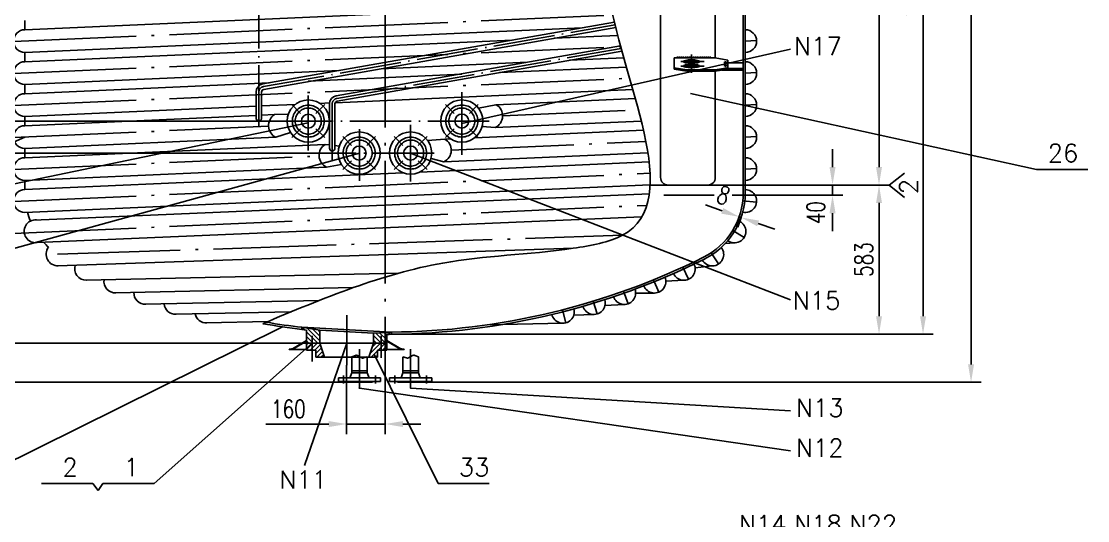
# Model space of a CAD drawing. Extents: x 1512 to 4800, y -77 to 764.
# Drawn here: x 1618.7 to 1827.2, y 473.3 to 570.9 of the extents above; entities that cross this region are included whole.
import ezdxf

# ---------------------------------------------------------------- set-up
doc = ezdxf.new("R2010")
doc.units = 0
doc.header["$MEASUREMENT"] = 0
doc.linetypes.add('ACAD_ISO04W100', pattern=[30.5, 24, -3, 0.5, -3])
doc.layers.get('0').update_dxf_attribs({"linetype": 'CONTINUOUS'})
doc.layers.get('DEFPOINTS').update_dxf_attribs({"linetype": 'CONTINUOUS'})
doc.layers.add('1', color=1, linetype='CONTINUOUS')
doc.layers.add('2', color=2, linetype='ACAD_ISO04W100')
doc.styles.add('ACANSTS', font='romans.shx', dxfattribs={"height": 1, "bigfont": 'gbcbig.shx'})
doc.styles.add('HZ5', font='romans.shx', dxfattribs={"width": 0.75, "bigfont": 'hz5.shx'})
doc.dimstyles.new('STANDARD$0', dxfattribs={"dimtxt": 3.5, "dimasz": 3.5, "dimexe": 2, "dimexo": 0, "dimgap": 1.2, "dimtad": 1, "dimdec": 4, "dimzin": 0, "dimdsep": 46, "dimtxsty": 'HZ5', "dimcen": 0.09, "dimadec": 0, "dimazin": 0, "dimtfac": 0.857143, "dimtdec": 4, "dimtofl": 0, "dimtmove": 2, "dimatfit": 3, "dimfxl": 0, "dimtolj": 1, "dimtzin": 0, "dimarcsym": 0})

# ---------------------------------------------------------------- blocks, each defined once
blk = doc.blocks.new('*D303')
at = {"color": 0, "linetype": 'ByBlock', "ltscale": 5}
for p, q in [((1762.82, 669.71), (1788.37, 669.71)), ((1786.37, 666.21), (1786.37, 542.36)), ((1760.22, 538.86), (1788.37, 538.86))]:
    blk.add_line(p, q, dxfattribs=at)
for points in [[(1785.79, 666.21), (1786.95, 666.21), (1786.37, 669.71)], [(1785.79, 542.36), (1786.95, 542.36), (1786.37, 538.86)]]:
    blk.add_solid(points, dxfattribs=at)
at = {"layer": 'DEFPOINTS', "color": 0, "linetype": 'ByBlock', "ltscale": 5}
for p in [(1762.82, 669.71), (1760.22, 538.86), (1786.37, 538.86)]:
    blk.add_point(p, dxfattribs=at)
at = {"color": 0, "linetype": 'ByBlock', "ltscale": 5, "insert": (1783.42, 604.29), "char_height": 3.5, "attachment_point": 5, "rotation": 90, "style": 'HZ5'}
blk.add_mtext('\\A1;2615', dxfattribs=at)
blk = doc.blocks.new('*D302')
at = {"color": 0, "linetype": 'ByBlock', "ltscale": 5}
for p, q in [((1508.82, 659.71), (1475.44, 659.71)), ((1477.44, 656.21), (1477.44, 548.61)), ((1580.23, 545.11), (1475.44, 545.11))]:
    blk.add_line(p, q, dxfattribs=at)
for points in [[(1476.85, 656.21), (1478.02, 656.21), (1477.44, 659.71)], [(1476.85, 548.61), (1478.02, 548.61), (1477.44, 545.11)]]:
    blk.add_solid(points, dxfattribs=at)
at = {"layer": 'DEFPOINTS', "color": 0, "linetype": 'ByBlock', "ltscale": 5}
for p in [(1508.82, 659.71), (1477.44, 545.11), (1580.23, 545.11)]:
    blk.add_point(p, dxfattribs=at)
at = {"color": 0, "linetype": 'ByBlock', "ltscale": 5, "insert": (1474.49, 602.41), "char_height": 3.5, "attachment_point": 5, "rotation": 90, "style": 'HZ5'}
blk.add_mtext('\\A1;2349', dxfattribs=at)
blk = doc.blocks.new('*D301')
at = {"color": 0, "linetype": 'ByBlock', "ltscale": 5}
for p, q in [((1508.82, 659.71), (1482.12, 659.71)), ((1484.12, 656.21), (1484.12, 554.86)), ((1569.41, 551.36), (1482.12, 551.36))]:
    blk.add_line(p, q, dxfattribs=at)
for points in [[(1483.53, 656.21), (1484.7, 656.21), (1484.12, 659.71)], [(1483.53, 554.86), (1484.7, 554.86), (1484.12, 551.36)]]:
    blk.add_solid(points, dxfattribs=at)
at = {"layer": 'DEFPOINTS', "color": 0, "linetype": 'ByBlock', "ltscale": 5}
for p in [(1508.82, 659.71), (1484.12, 551.36), (1569.41, 551.36)]:
    blk.add_point(p, dxfattribs=at)
at = {"color": 0, "linetype": 'ByBlock', "ltscale": 5, "insert": (1481.17, 605.54), "char_height": 3.5, "attachment_point": 5, "rotation": 90, "style": 'HZ5'}
blk.add_mtext('\\A1;2224', dxfattribs=at)
blk = doc.blocks.new('*D298')
at = {"color": 0, "linetype": 'ByBlock', "ltscale": 5}
for p, q in [((1708.92, 688.11), (1806.36, 688.11)), ((1804.36, 684.61), (1804.36, 503.81)), ((1697.38, 500.31), (1806.36, 500.31))]:
    blk.add_line(p, q, dxfattribs=at)
for points in [[(1803.77, 684.61), (1804.94, 684.61), (1804.36, 688.11)], [(1803.77, 503.81), (1804.94, 503.81), (1804.36, 500.31)]]:
    blk.add_solid(points, dxfattribs=at)
at = {"layer": 'DEFPOINTS', "color": 0, "linetype": 'ByBlock', "ltscale": 5}
for p in [(1708.92, 688.11), (1697.38, 500.31), (1804.36, 500.31)]:
    blk.add_point(p, dxfattribs=at)
at = {"color": 0, "linetype": 'ByBlock', "ltscale": 5, "insert": (1801.41, 594.21), "char_height": 3.5, "attachment_point": 5, "rotation": 90, "style": 'HZ5'}
blk.add_mtext('\\A1;~3736', dxfattribs=at)
blk = doc.blocks.new('*D297')
at = {"color": 0, "linetype": 'ByBlock', "ltscale": 5}
for p, q in [((1584.83, 644.93), (1696.97, 644.93)), ((1694.97, 641.43), (1694.97, 513.21)), ((1589.82, 509.71), (1696.97, 509.71))]:
    blk.add_line(p, q, dxfattribs=at)
for points in [[(1694.39, 641.43), (1695.56, 641.43), (1694.97, 644.93)], [(1694.39, 513.21), (1695.56, 513.21), (1694.97, 509.71)]]:
    blk.add_solid(points, dxfattribs=at)
at = {"layer": 'DEFPOINTS', "color": 0, "linetype": 'ByBlock', "ltscale": 5}
for p in [(1584.83, 644.93), (1589.82, 509.71), (1694.97, 509.71)]:
    blk.add_point(p, dxfattribs=at)
at = {"color": 0, "linetype": 'ByBlock', "ltscale": 5, "insert": (1692.02, 577.32), "char_height": 3.5, "attachment_point": 5, "rotation": 90, "style": 'HZ5'}
blk.add_mtext('\\A1;（2776）', dxfattribs=at)
blk = doc.blocks.new('*D296')
at = {"color": 0, "linetype": 'ByBlock', "ltscale": 5}
for p, q in [((1508.82, 659.71), (1467.75, 659.71)), ((1469.75, 656.21), (1469.75, 511.46)), ((1574.46, 507.96), (1467.75, 507.96))]:
    blk.add_line(p, q, dxfattribs=at)
for points in [[(1469.17, 656.21), (1470.34, 656.21), (1469.75, 659.71)], [(1469.17, 511.46), (1470.34, 511.46), (1469.75, 507.96)]]:
    blk.add_solid(points, dxfattribs=at)
at = {"layer": 'DEFPOINTS', "color": 0, "linetype": 'ByBlock', "ltscale": 5}
for p in [(1508.82, 659.71), (1469.75, 507.96), (1574.46, 507.96)]:
    blk.add_point(p, dxfattribs=at)
at = {"color": 0, "linetype": 'ByBlock', "ltscale": 5, "insert": (1466.8, 583.84), "char_height": 3.5, "attachment_point": 5, "rotation": 90, "style": 'HZ5'}
blk.add_mtext('\\A1;3035', dxfattribs=at)
blk = doc.blocks.new('*D316')
at = {"color": 0, "linetype": 'ByBlock', "ltscale": 5}
for p, q in [((1582.32, 503.69), (1582.32, 490.16)), ((1589.82, 494.83), (1589.82, 490.16)), ((1578.82, 492.16), (1566.55, 492.16)), ((1589.82, 492.16), (1582.32, 492.16)), ((1593.32, 492.16), (1596.82, 492.16))]:
    blk.add_line(p, q, dxfattribs=at)
for points in [[(1578.82, 492.74), (1578.82, 491.57), (1582.32, 492.16)], [(1593.32, 492.74), (1593.32, 491.57), (1589.82, 492.16)]]:
    blk.add_solid(points, dxfattribs=at)
at = {"layer": 'DEFPOINTS', "color": 0, "linetype": 'ByBlock', "ltscale": 5}
for p in [(1582.32, 503.69), (1589.82, 494.83), (1589.82, 492.16)]:
    blk.add_point(p, dxfattribs=at)
at = {"color": 0, "linetype": 'ByBlock', "ltscale": 5, "insert": (1570.94, 495.11), "char_height": 3.5, "attachment_point": 5, "style": 'HZ5'}
blk.add_mtext('\\A1;160', dxfattribs=at)
blk = doc.blocks.new('*D314')
at = {"color": 0, "linetype": 'ByBlock', "ltscale": 5}
for p, q in [((1660.22, 538.86), (1688.37, 538.86)), ((1686.37, 535.36), (1686.37, 513.21)), ((1589.82, 509.71), (1688.37, 509.71))]:
    blk.add_line(p, q, dxfattribs=at)
for points in [[(1685.79, 535.36), (1686.95, 535.36), (1686.37, 538.86)], [(1685.79, 513.21), (1686.95, 513.21), (1686.37, 509.71)]]:
    blk.add_solid(points, dxfattribs=at)
at = {"layer": 'DEFPOINTS', "color": 0, "linetype": 'ByBlock', "ltscale": 5}
for p in [(1660.22, 538.86), (1589.82, 509.71), (1686.37, 509.71)]:
    blk.add_point(p, dxfattribs=at)
at = {"color": 0, "linetype": 'ByBlock', "ltscale": 5, "insert": (1683.42, 524.29), "char_height": 3.5, "attachment_point": 5, "rotation": 90, "style": 'HZ5'}
blk.add_mtext('\\A1;583', dxfattribs=at)
blk = doc.blocks.new('*D315')
at = {"color": 0, "linetype": 'ByBlock', "ltscale": 5}
for p, q in [((1469.75, 511.46), (1469.75, 514.96)), ((1574.46, 507.96), (1467.75, 507.96)), ((1469.75, 507.96), (1469.75, 500.31)), ((1582.27, 500.31), (1467.75, 500.31)), ((1469.75, 496.81), (1469.75, 484.54))]:
    blk.add_line(p, q, dxfattribs=at)
for points in [[(1469.17, 511.46), (1470.34, 511.46), (1469.75, 507.96)], [(1469.17, 496.81), (1470.34, 496.81), (1469.75, 500.31)]]:
    blk.add_solid(points, dxfattribs=at)
at = {"layer": 'DEFPOINTS', "color": 0, "linetype": 'ByBlock', "ltscale": 5}
for p in [(1574.46, 507.96), (1469.75, 500.31), (1582.27, 500.31)]:
    blk.add_point(p, dxfattribs=at)
at = {"color": 0, "linetype": 'ByBlock', "ltscale": 5, "insert": (1466.8, 488.92), "char_height": 3.5, "attachment_point": 5, "rotation": 90, "style": 'HZ5'}
blk.add_mtext('\\A1;150', dxfattribs=at)
blk = doc.blocks.new('*D313')
at = {"color": 0, "linetype": 'ByBlock', "ltscale": 5}
for p, q in [((1677.28, 542.36), (1677.28, 545.86)), ((1660.22, 538.86), (1679.28, 538.86)), ((1677.28, 538.86), (1677.28, 536.86)), ((1660.22, 536.86), (1679.28, 536.86)), ((1677.28, 533.36), (1677.28, 529.86))]:
    blk.add_line(p, q, dxfattribs=at)
for points in [[(1676.7, 542.36), (1677.87, 542.36), (1677.28, 538.86)], [(1676.7, 533.36), (1677.87, 533.36), (1677.28, 536.86)]]:
    blk.add_solid(points, dxfattribs=at)
at = {"layer": 'DEFPOINTS', "color": 0, "linetype": 'ByBlock', "ltscale": 5}
for p in [(1660.22, 538.86), (1660.22, 536.86), (1677.28, 536.86)]:
    blk.add_point(p, dxfattribs=at)
at = {"color": 0, "linetype": 'ByBlock', "ltscale": 5, "insert": (1674.03, 533.47), "char_height": 3.5, "attachment_point": 5, "rotation": 90, "style": 'HZ5'}
blk.add_mtext('\\A1;40', dxfattribs=at)
blk = doc.blocks.new('*D317')
at = {"color": 0, "linetype": 'ByBlock', "ltscale": 5}
for p, q in [((1655.73, 533.82), (1652.43, 534.97)), ((1659.04, 532.66), (1658.38, 530.77)), ((1659.42, 532.53), (1658.75, 530.64)), ((1659.04, 532.66), (1659.42, 532.53)), ((1662.72, 531.37), (1666.02, 530.21))]:
    blk.add_line(p, q, dxfattribs=at)
for points in [[(1655.93, 534.37), (1655.54, 533.27), (1659.04, 532.66)], [(1662.91, 531.92), (1662.53, 530.82), (1659.42, 532.53)]]:
    blk.add_solid(points, dxfattribs=at)
at = {"layer": 'DEFPOINTS', "color": 0, "linetype": 'ByBlock', "ltscale": 5}
for p in [(1659.04, 532.66), (1659.42, 532.53), (1659.42, 532.53)]:
    blk.add_point(p, dxfattribs=at)
at = {"color": 0, "linetype": 'ByBlock', "ltscale": 5, "insert": (1655.96, 536.86), "char_height": 3.5, "attachment_point": 5, "rotation": 340.7062, "style": 'HZ5'}
blk.add_mtext('\\A1;8', dxfattribs=at)

msp = doc.modelspace()

# ---------------------------------------------------------------- hatches: boundary and pattern name
at = {"ltscale": 5}
h = msp.add_hatch(dxfattribs=at)
h.set_pattern_fill('ANSI31', color=256, scale=5, angle=90, style=0)
h.set_pattern_definition([(135, (7.6215, 0), (-0.44194174, -0.44194174), [])])
h.paths.add_polyline_path([(1677.0884003, 510.482277), (1673.5882612, 511.057628), (1673.5882862, 511.0576251), (1673.5882612, 511.057628), (1673.5881348, 510.6273343), (1674.4633118, 510.4754734), (1674.4633915, 508.34479), (1674.4633867, 508.3447873), (1674.4633915, 508.3447873), (1674.4634003, 508.1102451), (1674.463395, 508.1102451), (1674.4634003, 507.9602451), (1677.0884003, 507.9602451)])
h.paths.add_polyline_path([(1689.8243872, 510.054066), (1687.5567651, 509.9406848), (1687.5567651, 507.9602451), (1689.8243872, 507.9602451)])
h.paths.add_polyline_path([(1690.1817651, 509.5806104), (1691.0567651, 509.7102451), (1691.0567651, 510.1156848), (1689.8243872, 510.054066), (1689.8243872, 507.9602451), (1690.1817651, 507.9602451)])
h = msp.add_hatch(dxfattribs=at)
h.set_pattern_fill('ANSI31', color=256, scale=5, style=0)
h.set_pattern_definition([(45, (100, 0), (-0.44194174, 0.44194174), [])])
h.paths.add_polyline_path([(1676.3186193, 506.5852451), (1676.3186193, 505.2102451), (1678.0106646, 505.2102451), (1677.0884003, 507.9602451), (1675.5884003, 507.9602451), (1675.5884003, 506.5852451)])
h.paths.add_polyline_path([(1674.4634003, 506.9619717), (1674.4634003, 506.5852451), (1675.5884003, 506.5852451), (1675.5884003, 507.9602451)])
h.paths.add_polyline_path([(1675.5884003, 507.9602451), (1674.4634003, 507.9602451), (1674.4634003, 506.9619717)])
h.paths.add_polyline_path([(1686.6381098, 505.2102451), (1688.3301551, 505.2102451), (1688.3301551, 506.5852451), (1689.0567651, 506.5852451), (1689.0567651, 507.9602451), (1687.5603741, 507.9602451)])
h.paths.add_polyline_path([(1689.0567651, 506.5852451), (1689.8243872, 506.5852451), (1689.8243872, 507.9602451), (1689.0567651, 507.9602451)])
h.paths.add_polyline_path([(1689.8243872, 506.5852451), (1690.1817651, 506.5852451), (1690.1817651, 507.9602451), (1689.8243872, 507.9602451)])

# ---------------------------------------------------------------- linework, layer by layer
for p, q in [((1704.8243872, 550.9007177), (1769.0844578, 565.4164852)), ((1746.9827862, 563.7102451), (1746.9827862, 564.0102451)), ((1747.3827862, 563.7102451), (1747.3827862, 564.0102451)), ((1747.7827862, 563.7102451), (1747.7827862, 564.0102451)), ((1748.1827862, 563.7102451), (1748.1827862, 564.0102451)), ((1748.5827862, 563.7102451), (1748.5827862, 564.0102451)), ((1748.9827862, 563.7102451), (1748.9827862, 564.0102451)), ((1749.3827862, 563.7102451), (1749.3827862, 564.0102451)), ((1749.7827862, 563.7102451), (1749.7827862, 564.0102451)), ((1750.1827862, 563.7102451), (1750.1827862, 564.0102451)), ((1750.5827862, 563.7102451), (1750.5827862, 564.0102451)), ((1750.9827862, 563.7102451), (1750.9827862, 564.0102451)), ((1751.3827862, 563.7102451), (1751.3827862, 564.0102451)), ((1751.7827862, 563.7102451), (1751.7827862, 564.0102451)), ((1752.1827862, 563.7102451), (1752.1827862, 564.0102451)), ((1752.5827862, 563.7102451), (1752.5827862, 564.0102451)), ((1752.9827862, 563.7102451), (1752.9827862, 564.0102451)), ((1753.3827862, 563.7102451), (1753.3827862, 564.0102451)), ((1756.0705522, 562.8156152), (1756.6244888, 562.8156152)), ((1756.3517816, 563.0796081), (1756.3517816, 561.9129326)), ((1756.0620301, 562.253568), (1756.6677814, 562.253568)), ((1704.8243872, 556.8877337), (1704.8243872, 545.8327564)), ((1749.4928225, 556.7635502), (1817.1511029, 541.9127577)), ((1674.8243872, 551.0151401), (1601.6017321, 535.8356359)), ((1694.8243872, 550.6301595), (1694.8243872, 539.5751822)), ((1619.4243872, 548.2352451), (1561.1702179, 522.2515822)), ((1684.8243872, 545.1102451), (1601.6017321, 522.1594715)), ((1694.8243872, 545.1026708), (1769.0844578, 516.4604134)), ((1762.4366071, 535.4971101), (1759.7439729, 535.7869594)), ((1760.0243698, 528.6394638), (1757.7822672, 530.0046016)), ((1755.0172327, 523.4331811), (1753.5657308, 525.6203636)), ((1749.1424677, 520.4457258), (1748.0476534, 522.8315184)), ((1743.3104329, 517.9255967), (1742.3232585, 520.3579026)), ((1737.325394, 515.6520302), (1736.4486836, 518.1262985)), ((1731.2828232, 513.6619128), (1730.5176385, 516.1729121)), ((1725.129358, 511.9368454), (1724.4777458, 514.4796837)), ((1682.3225827, 507.9602451), (1674.0775723, 484.0765755)), ((1687.7068877, 505.8335125), (1700.1756063, 480.5289533)), ((1684.818451, 499.1770951), (1769.0844578, 486.9217372)), ((1694.8303234, 499.1770951), (1769.0844578, 494.7547077))]:
    msp.add_line(p, q, dxfattribs=at)
for p, q in [((1704.8243872, 557.0146515), (1704.8243872, 544.786784)), ((1674.8243872, 556.3846714), (1674.8243872, 545.6456087)), ((1684.8243872, 549.809229), (1684.8243872, 539.6899831)), ((1791.3326427, 541.1614531), (1788.3699804, 538.8602451)), ((1788.3699804, 538.8602451), (1791.3326427, 536.4073657))]:
    msp.add_line(p, q)
at = {"ltscale": 10}
for p, q in [((1669.7555449, 511.1561345), (1608.0264665, 480.5289533)), ((1675.5884003, 507.9602451), (1644.6748206, 480.5289533))]:
    msp.add_line(p, q, dxfattribs=at)
at = {"ltscale": 5}
msp.add_arc((1633.8243872, 537.2853368), 14.4, 221.857816138, 227.318723537, dxfattribs=at)
msp.add_spline([(1619.4243872, 664.0322983), (1639.6521012, 666.2516408), (1672.1945439, 664.3527372), (1714.0008926, 665.3021857), (1735.9729821, 667.2010893), (1752.0066553, 667.6758136), (1755.4014316, 667.5492576), (1757.1040926, 665.7506166), (1757.0930287, 664.7449617), (1755.9528519, 655.7821415), (1733.1386004, 578.2829285), (1736.2195705, 529.0558033), (1726.6195191, 526.5051732), (1701.0950502, 523.621839), (1683.6191005, 518.8156614), (1665.9380768, 511.7629937)], degree=3, dxfattribs=at)
for p in [(1684.818451, 499.1770951), (1694.8303234, 499.1770951)]:
    msp.add_point(p, dxfattribs=at)
at = {"layer": '1'}
for p, q in [((1759.8243872, 669.7102451), (1759.8243872, 537.2853368)), ((1760.2243872, 669.7102451), (1760.2243872, 537.2853368)), ((1754.3243872, 635.9096506), (1754.3243872, 563.7102451)), ((1743.6825758, 540.3602451), (1743.6825758, 624.4058763)), ((1619.4243872, 569.2102451), (1733.8424265, 574.2891708)), ((1619.4243872, 571.0102451), (1619.4243872, 569.2102451)), ((1619.4243872, 564.7602451), (1728.3542314, 569.5955542)), ((1665.9489549, 558.6144647), (1734.6458052, 570.7026455)), ((1666.133521, 557.5655794), (1734.9009137, 569.6661731)), ((1619.4243872, 562.9602451), (1714.6738121, 567.1882913)), ((1722.8924175, 567.5531086), (1735.3009433, 568.1039132)), ((1680.2828248, 556.29219), (1735.8449604, 566.0691323)), ((1680.467391, 555.2433047), (1736.128589, 565.0376785)), ((1619.4243872, 564.7602451), (1619.4243872, 562.9602451)), ((1689.0713811, 561.6018197), (1717.6722671, 562.8713903)), ((1725.8908724, 563.2362077), (1736.5003487, 563.7071539)), ((1746.3243872, 561.5396424), (1746.3243872, 563.7102451)), ((1746.3243872, 563.7102451), (1754.3736862, 563.7102451)), ((1754.3243872, 563.7102451), (1756.8243872, 563.2725335)), ((1756.8243872, 561.5396424), (1756.8243872, 563.2725335)), ((1756.8243872, 562.7329524), (1759.8243872, 562.7329524)), ((1619.4243872, 558.5102451), (1680.8527757, 561.2370024)), ((1684.8243872, 561.4132991), (1684.9620784, 561.4194111)), ((1712.2104532, 560.8289447), (1737.0042476, 561.9295215)), ((1746.3243872, 561.783234), (1748.8243872, 561.3455224)), ((1746.3243872, 561.5396424), (1748.8243872, 561.1055224)), ((1748.8243872, 561.1055224), (1748.8243872, 561.3455224)), ((1754.3243872, 561.3455224), (1748.8243872, 561.3455224)), ((1754.3243872, 561.1055224), (1748.8243872, 561.1055224)), ((1754.3243872, 561.3455224), (1756.8243872, 561.783234)), ((1754.3243872, 561.1055224), (1756.8243872, 561.5396424)), ((1754.3243872, 561.1055224), (1754.3243872, 561.3455224)), ((1754.3736862, 540.3602451), (1754.3736862, 561.1140831)), ((1755.6990259, 561.3442257), (1759.8243872, 561.3442257)), ((1756.8243872, 561.6442257), (1759.8243872, 561.6442257)), ((1619.4243872, 556.7102451), (1667.1723565, 558.8297395)), ((1674.8243872, 559.169407), (1704.8243872, 560.5010831)), ((1619.4243872, 558.5102451), (1619.4243872, 556.7102451)), ((1664.6283041, 551.8802036), (1664.6283041, 557.0411367)), ((1665.6933041, 551.8802036), (1665.6933041, 557.0411367)), ((1680.0812919, 554.9527568), (1738.2569292, 557.5351271)), ((1665.6933041, 554.3140855), (1672.279212, 554.6064287)), ((1677.0719278, 554.8191735), (1678.9728865, 554.9035556)), ((1678.962174, 546.061279), (1678.962174, 554.7188621)), ((1680.027174, 546.061279), (1680.027174, 554.7188621)), ((1711.4855378, 554.5467663), (1708.1139795, 553.8566357)), ((1711.5483804, 554.5495559), (1738.7538689, 555.7571858)), ((1619.4243872, 552.2602451), (1664.6283041, 554.266811)), ((1619.4243872, 550.4602451), (1664.6283041, 552.466811)), ((1665.6933041, 552.5140855), (1668.2377913, 552.6270333)), ((1668.2377913, 552.6270333), (1670.9283333, 552.7153794)), ((1619.4243872, 552.2602451), (1619.4243872, 550.4602451)), ((1711.3188319, 550.0893664), (1708.8066564, 550.292107)), ((1711.3188319, 550.0893664), (1739.911926, 551.3585911)), ((1619.4243872, 546.0102451), (1668.4671517, 548.1872144)), ((1668.4671517, 548.1872144), (1671.3383361, 549.1550075)), ((1707.3592869, 548.1136053), (1740.3350698, 549.5773741)), ((1619.4243872, 544.2102451), (1678.1502387, 546.8170389)), ((1678.1502387, 546.8170389), (1678.962174, 546.7116821)), ((1680.027174, 546.5734875), (1680.8603122, 546.4653794)), ((1701.5048675, 547.8537323), (1698.1139795, 547.5990615)), ((1701.5048675, 547.8537323), (1702.5877932, 547.9018025)), ((1619.4243872, 546.0102451), (1619.4243872, 544.2102451)), ((1701.3381616, 543.3963324), (1698.8066564, 544.0345327)), ((1701.3381616, 543.3963324), (1741.1983572, 545.1656947)), ((1619.4243872, 539.7602451), (1678.3795991, 542.37722)), ((1678.3795991, 542.37722), (1681.270315, 542.9050075)), ((1696.5977911, 541.3859111), (1741.4441141, 543.3766037)), ((1619.4243872, 537.9602451), (1693.3879484, 541.2434287)), ((1619.4243872, 539.7602451), (1619.4243872, 537.9602451)), ((1619.4243872, 533.5102451), (1741.6483043, 538.9356675)), ((1741.6452021, 538.8602451), (1760.2243872, 538.8602451)), ((1621.1164241, 532.0133102), (1741.497286, 537.1596522)), ((1621.8391024, 527.6228316), (1740.031219, 532.6511542)), ((1758.123921, 527.5715806), (1756.3457271, 527.4536835)), ((1625.8096682, 523.0968808), (1726.6195191, 526.5051732)), ((1631.3845426, 520.2658104), (1692.54462, 521.6627155)), ((1753.786912, 523.0620786), (1750.4269433, 522.7038526)), ((1748.2144822, 520.2429691), (1744.6964813, 520.0862721)), ((1637.1107478, 517.7883977), (1683.6191005, 518.8156614)), ((1742.4736851, 517.7622655), (1738.8072776, 517.7492672)), ((1642.9540452, 515.5641662), (1676.9792011, 516.3156829)), ((1736.5822776, 515.5242672), (1732.8106218, 515.3277053)), ((1648.8687405, 513.6097992), (1671.5274413, 514.1043564)), ((1730.634238, 513.5652836), (1726.693507, 513.4057716)), ((1654.8860426, 511.9149236), (1666.9213483, 512.1770583)), ((1673.5881348, 510.6273343), (1673.5882612, 511.057628)), ((1674.4633118, 510.4754734), (1673.5881348, 510.6273343)), ((1673.5883118, 510.6273036), (1673.5882612, 511.057628)), ((1673.5882612, 511.057628), (1677.0884003, 510.482277)), ((1673.5882612, 511.057628), (1677.0884003, 510.482277)), ((1691.0567651, 510.1156848), (1673.5882612, 511.057628)), ((1709.7874846, 511.5450007), (1724.625422, 511.8677297)), ((1674.4634003, 508.1102451), (1674.4633118, 510.4754734)), ((1674.4634003, 507.9602451), (1674.4633118, 510.4754734)), ((1677.0884003, 510.482277), (1677.0884003, 507.9602451)), ((1677.0884003, 507.9602451), (1677.0884003, 510.482277)), ((1687.5567651, 509.9406848), (1677.0884003, 510.482277)), ((1691.0567651, 510.1156848), (1687.5567651, 509.9406848)), ((1691.0567651, 510.1156848), (1687.5567651, 509.9406848)), ((1687.5567651, 509.9406848), (1687.5567651, 507.9494837)), ((1690.1817651, 509.5806104), (1691.0567651, 509.7102451)), ((1690.1817651, 507.9602451), (1690.1817651, 509.5806104)), ((1691.0567651, 509.7102451), (1691.0567651, 510.1156848)), ((1671.0920093, 506.8102451), (1671.0920093, 506.7102451)), ((1671.4751593, 506.8102451), (1671.0920093, 506.8102451)), ((1674.4634003, 506.7102451), (1671.0920093, 506.7102451)), ((1674.4634003, 508.4602451), (1671.7215503, 506.8772451)), ((1674.4634003, 508.3447951), (1671.7715003, 506.7906451)), ((1674.4634003, 507.9602451), (1674.4634003, 506.5852451)), ((1690.1817651, 507.9602451), (1674.4634003, 507.9602451)), ((1676.3186193, 506.5852451), (1674.4634003, 506.5852451)), ((1676.3186193, 506.5852451), (1676.3186193, 505.2102451)), ((1677.0884003, 507.9602451), (1678.0106646, 505.2102451)), ((1687.5603741, 507.9602451), (1686.6381098, 505.2102451)), ((1688.3301551, 506.5852451), (1690.1853741, 506.5852451)), ((1688.3301551, 506.5852451), (1688.3301551, 505.2102451)), ((1690.1817651, 508.4602451), (1692.9236151, 506.8772451)), ((1690.1817651, 508.3447951), (1692.8736651, 506.7906451)), ((1690.1817651, 507.9602451), (1690.1817651, 506.5852451)), ((1693.5567651, 506.7102451), (1690.1817651, 506.7102451)), ((1693.1736151, 506.8102451), (1693.5567651, 506.8102451)), ((1693.5567651, 506.8102451), (1693.5567651, 506.7102451)), ((1688.3301551, 505.2102451), (1676.3186193, 505.2102451)), ((1683.310951, 505.3102451), (1683.310951, 502.1602451)), ((1686.325951, 505.3102451), (1686.325951, 502.1602451)), ((1693.3228234, 505.3102451), (1693.3228234, 502.1602451)), ((1696.3378234, 505.3102451), (1696.3378234, 502.1602451)), ((1683.310951, 502.5602451), (1686.325951, 502.5602451)), ((1696.3378234, 502.5602451), (1693.3228234, 502.5602451)), ((1680.693451, 501.2102451), (1680.693451, 500.4602451)), ((1680.693451, 501.2102451), (1688.943451, 501.2102451)), ((1680.693451, 500.4602451), (1688.943451, 500.4602451)), ((1682.268451, 500.3102451), (1682.181851, 500.4602451)), ((1682.268451, 500.3102451), (1687.368451, 500.3102451)), ((1683.310951, 502.1602451), (1682.943451, 501.2102451)), ((1683.310951, 502.1602451), (1686.325951, 502.1602451)), ((1686.325951, 502.1602451), (1686.693451, 501.2102451)), ((1687.368451, 500.3102451), (1687.455051, 500.4602451)), ((1688.943451, 501.2102451), (1688.943451, 500.4602451)), ((1698.9553234, 501.2102451), (1690.7053234, 501.2102451)), ((1690.7053234, 501.2102451), (1690.7053234, 500.4602451)), ((1698.9553234, 500.4602451), (1690.7053234, 500.4602451)), ((1692.2803234, 500.3102451), (1692.1937234, 500.4602451)), ((1697.3803234, 500.3102451), (1692.2803234, 500.3102451)), ((1693.3228234, 502.1602451), (1692.9553234, 501.2102451)), ((1696.3378234, 502.1602451), (1693.3228234, 502.1602451)), ((1696.3378234, 502.1602451), (1696.7053234, 501.2102451)), ((1697.3803234, 500.3102451), (1697.4669234, 500.4602451)), ((1698.9553234, 501.2102451), (1698.9553234, 500.4602451)), ((1632.6945868, 480.5289533), (1622.6945868, 480.5289533)), ((1632.6945868, 480.5289533), (1633.7639399, 479.1809326)), ((1633.7639399, 479.1809326), (1634.6748206, 480.5289533)), ((1644.6748206, 480.5289533), (1634.6748206, 480.5289533)), ((1710.1756063, 480.5289533), (1700.1756063, 480.5289533))]:
    msp.add_line(p, q, dxfattribs=at)
at = {"layer": '1', "ltscale": 500}
msp.add_line((1827.1511029, 541.9127577), (1817.1511029, 541.9127577), dxfattribs=at)
at = {"layer": '1'}
msp.add_lwpolyline([(1665.6933041, 551.8802036, -0.0584982728), (1665.6830723, 551.7934079, -0.0566937072), (1665.65277, 551.7099477, -0.0536324407), (1665.6035617, 551.6330304, -0.0500921822), (1665.5373385, 551.5656117, -0.0467464632), (1665.4566453, 551.5102827, -0.0440259011), (1665.364583, 551.4691696, -0.0421466608), (1665.2646897, 551.4438522, -0.0411944642), (1665.1608041, 551.4353036, -0.0411944642), (1665.0569185, 551.4438522, -0.0421466608), (1664.9570252, 551.4691696, -0.0440259011), (1664.864963, 551.5102827, -0.0467464632), (1664.7842698, 551.5656117, -0.0500921822), (1664.7180466, 551.6330304, -0.0536324407), (1664.6688383, 551.7099477, -0.0566937072), (1664.638536, 551.7934079, -0.0584982728), (1664.6283041, 551.8802036, -0.0584982728)], format="xyb", dxfattribs=at)
for points in [[(1683.310951, 505.3102451), (1684.033851, 505.5697951), (1684.0924753, 505.5865908), (1684.131651, 505.5932943), (1684.2102089, 505.5967681), (1684.2495839, 505.5939167), (1684.3285076, 505.5799831), (1684.4076391, 505.5563365), (1684.4604945, 505.5359232), (1684.566409, 505.4859573), (1684.6459895, 505.4422516), (1684.8053964, 505.345375), (1685.0181085, 505.2143615), (1685.1243825, 505.1561357), (1685.2305101, 505.107547), (1685.2834975, 505.0879875), (1685.3892768, 505.0605805), (1685.4420514, 505.0536298), (1685.5210453, 505.0529059), (1685.599812, 505.0651698), (1685.639101, 505.0766451), (1686.325951, 505.3102451)], [(1696.3378234, 505.3102451), (1695.6149234, 505.5697951), (1695.5562991, 505.5865908), (1695.5171234, 505.5932943), (1695.4385655, 505.5967681), (1695.3991905, 505.5939167), (1695.3202667, 505.5799831), (1695.2411353, 505.5563365), (1695.1882799, 505.5359232), (1695.0823654, 505.4859573), (1695.0027849, 505.4422516), (1694.843378, 505.345375), (1694.6306659, 505.2143615), (1694.5243919, 505.1561357), (1694.4182643, 505.107547), (1694.3652768, 505.0879875), (1694.2594976, 505.0605805), (1694.206723, 505.0536298), (1694.1277291, 505.0529059), (1694.0489624, 505.0651698), (1694.0096734, 505.0766451), (1693.3228234, 505.3102451)]]:
    msp.add_lwpolyline(points, dxfattribs=at)
for centre, radius in [((1674.8243872, 551.3602451), 4.125), ((1704.8243872, 551.3678193), 4.125), ((1674.8243872, 551.3602451), 1.3625), ((1704.8243872, 551.3678193), 1.3625), ((1684.7563662, 545.1102451), 4.125), ((1694.8243872, 545.1102451), 4.125), ((1684.7563662, 545.1102451), 1.3625), ((1694.8243872, 545.1102451), 1.3625)]:
    msp.add_circle(centre, radius, dxfattribs=at)
for centre, radius, start, end in [((1619.4243872, 566.9852451), 2.225, 90, 270), ((1760.2243872, 566.9852451), 2.225, 270, 90), ((1619.4243872, 560.7352451), 2.225, 90, 270), ((1760.2243872, 560.7352451), 2.225, 270, 90), ((1666.2258041, 557.0411367), 1.5975, 99.97983526, 180), ((1619.4243872, 554.4852451), 2.225, 90, 270), ((1666.2258041, 557.0411367), 0.5325, 99.97983526, 180), ((1760.2243872, 554.4852451), 2.225, 270, 90), ((1680.559674, 554.7188621), 1.5975, 99.97983526, 180), ((1680.559674, 554.7188621), 0.5325, 99.97983526, 180), ((1710.3074664, 552.3774191), 2.5016086, 293.846394552, 60.280558408), ((1669.6237193, 550.4727963), 2.561549, 122.755196501, 243.159329294), ((1619.4243872, 548.2352451), 2.225, 90, 270), ((1760.2243872, 548.2352451), 2.225, 270, 90), ((1679.4418721, 544.6579307), 2.515962, 120.888934638, 245.025591157), ((1679.494674, 546.061279), 0.5325, 180, 0), ((1700.2399313, 545.6692233), 2.5243104, 295.789206374, 59.927086602), ((1619.4243872, 541.9852451), 2.225, 90, 270), ((1760.2243872, 541.9852451), 2.225, 270, 90), ((1745.1825758, 540.3602451), 1.5, 180, 270), ((1752.8736862, 540.3602451), 1.5, 270, 0), ((1619.4243872, 535.7352451), 2.225, 90, 270), ((1760.2243872, 535.7352451), 2.225, 257.304642157, 90), ((1745.8243872, 537.2853368), 14.4, 294.708021436, 0), ((1745.8243872, 537.2853368), 14, 296.478366299, 0), ((1621.5087069, 529.8231643), 2.225, 84.741146911, 278.53956686), ((1633.8243872, 537.2853368), 14.4, 195.107154281, 202.350194536), ((1758.123921, 529.7965806), 2.225, 234.233313923, 63.095138086), ((1625.8096682, 525.3218808), 2.225, 141.749635618, 273.872764692), ((1753.786912, 525.2870786), 2.225, 209.138933517, 38.00075768), ((1631.3845426, 522.4908104), 2.225, 161.026561319, 272.616832975), ((1689.8243872, 649.7102451), 139.6, 270.505809234, 296.478366299), ((1689.8243872, 649.7102451), 140, 270.504364027, 296.478366299), ((1748.2144822, 522.4679691), 2.225, 204.194573288, 25.105176511), ((1637.1107478, 520.0133977), 2.225, 171.393832953, 272.530655334), ((1742.4736851, 519.9872655), 2.225, 201.634937444, 22.545540666), ((1642.9540452, 517.7891662), 2.225, 177.960547172, 272.530582646), ((1736.5822776, 517.7492672), 2.225, 199.055522345, 19.966125567), ((1648.8687405, 515.8347992), 2.225, 184.871780763, 272.500720525), ((1730.634238, 515.7902836), 2.225, 196.492414767, 17.403017989), ((1654.8860426, 514.1399236), 2.225, 191.572833391, 272.495465089), ((1724.5770391, 514.0922036), 2.225, 193.917686707, 14.828289929), ((1689.8243872, 649.7102451), 140, 260.17633424, 263.340310199), ((1689.8243872, 649.7102451), 139.6, 260.433332243, 263.321141217), ((1671.4715133, 507.3102451), 0.6, 270, 300.000058333), ((1671.4715282, 507.3102451), 0.5, 270, 299.999877778), ((1693.173652, 507.3102451), 0.6, 239.999941667, 270), ((1693.1736371, 507.3102451), 0.5, 240.000122222, 270)]:
    msp.add_arc(centre, radius, start, end, dxfattribs=at)
for centre in [(1749.7243872, 562.9995432), (1749.7243872, 562.1053762)]:
    msp.add_ellipse(centre, major_axis=(-1.625, 0), ratio=0.2005648605, dxfattribs=at)
at = {"layer": '2'}
for p, q in [((1689.8243872, 696.1204977), (1689.8243872, 494.8292627)), ((1617.201576, 566.8865763), (1734.3202867, 572.0853827)), ((1760.2243872, 566.9852451), (1762.4471984, 567.0839139)), ((1617.201576, 560.6365763), (1735.8897695, 565.9050508)), ((1760.2243872, 560.7352451), (1762.4471984, 560.8339139)), ((1617.201576, 554.3865763), (1737.6320488, 559.7323891)), ((1760.2243872, 554.4852451), (1762.4471984, 554.5839139)), ((1712.8090731, 552.380517), (1739.3488873, 553.5585982)), ((1617.201576, 548.1365763), (1667.0651163, 550.3499791)), ((1760.2243872, 548.2352451), (1762.4471984, 548.3339139)), ((1702.7641947, 545.6846328), (1740.8050022, 547.373234)), ((1617.201576, 541.8865763), (1676.9287787, 544.5378193)), ((1760.2243872, 541.9852451), (1762.4471984, 542.0839139)), ((1617.201576, 535.6365763), (1741.6313964, 541.159917)), ((1617.201576, 529.3865763), (1741.0043734, 534.882084)), ((1625.8096682, 525.3218808), (1736.2195705, 529.0558033)), ((1682.3243872, 513.4110054), (1682.3243872, 503.6878658))]:
    msp.add_line(p, q, dxfattribs=at)
at = {"layer": '2', "ltscale": 0.5}
for p, q in [((1665.1608041, 550.2851036), (1665.1608041, 599.4222328)), ((1666.0412379, 558.090022), (1734.7722955, 570.1842221)), ((1680.3751079, 555.7677474), (1735.9862344, 565.5533103)), ((1747.643329, 562.9995432), (1752.1656991, 562.9995432)), ((1749.7243872, 560.7694518), (1749.7243872, 564.3824604)), ((1747.643329, 562.1053762), (1752.1656991, 562.1053762)), ((1679.494674, 543.6757697), (1679.494674, 554.7188621)), ((1710.1794885, 551.3602451), (1669.4107083, 551.3602451)), ((1699.4116719, 545.1102451), (1680.2333366, 545.1102451)), ((1744.3357677, 536.8602451), (1754.1669287, 536.8602451)), ((1757.6695399, 536.8602451), (1760.2181114, 536.8602451))]:
    msp.add_line(p, q, dxfattribs=at)
at = {"layer": '2', "ltscale": 10}
for p, q in [((1673.3236872, 552.8609451), (1671.6127872, 554.5718451)), ((1676.3250872, 552.8609451), (1678.0359872, 554.5718451)), ((1703.3236872, 552.8685193), (1701.6127872, 554.5794193)), ((1706.3250872, 552.8685193), (1708.0359872, 554.5794193)), ((1673.3236872, 549.8595451), (1671.6127872, 548.1486451)), ((1676.3250872, 549.8595451), (1678.0359872, 548.1486451)), ((1683.2556662, 546.6109451), (1681.5447662, 548.3218451)), ((1686.2570662, 546.6109451), (1687.9679662, 548.3218451)), ((1693.3236872, 546.6109451), (1691.6127872, 548.3218451)), ((1696.3250872, 546.6109451), (1698.0359872, 548.3218451)), ((1703.3236872, 549.8671193), (1701.6127872, 548.1562193)), ((1706.3250872, 549.8671193), (1708.0359872, 548.1562193)), ((1683.2556662, 543.6095451), (1681.5447662, 541.8986451)), ((1686.2570662, 543.6095451), (1687.9679662, 541.8986451)), ((1693.3236872, 543.6095451), (1691.6127872, 541.8986451)), ((1696.3250872, 543.6095451), (1698.0359872, 541.8986451)), ((1675.5884003, 509.4102348), (1675.5884003, 504.3730269)), ((1689.0567651, 509.4102348), (1689.0567651, 505.1123615)), ((1684.818451, 506.8079451), (1684.818451, 499.1770951)), ((1694.8303234, 506.8079451), (1694.8303234, 499.1770951)), ((1681.693451, 501.6215951), (1681.693451, 500.0779951)), ((1687.943451, 501.6215951), (1687.943451, 500.0779951)), ((1691.7053234, 501.6215951), (1691.7053234, 500.0779951)), ((1697.9553234, 501.6215951), (1697.9553234, 500.0779951))]:
    msp.add_line(p, q, dxfattribs=at)
for centre, radius in [((1674.8243872, 551.3602451), 3.125), ((1704.8243872, 551.3678193), 3.125), ((1674.8243872, 551.3602451), 2.55), ((1704.8243872, 551.3678193), 2.55), ((1684.7563662, 545.1102451), 3.125), ((1694.8243872, 545.1102451), 3.125), ((1684.7563662, 545.1102451), 2.55), ((1694.8243872, 545.1102451), 2.55)]:
    msp.add_circle(centre, radius, dxfattribs=at)
at = {"layer": '2', "ltscale": 0.5}
for centre in [(1666.2258041, 557.0411367), (1680.559674, 554.7188621)]:
    msp.add_arc(centre, 1.065, 99.97983526, 180, dxfattribs=at)

# ---------------------------------------------------------------- texts
at = {"ltscale": 500, "style": 'ACANSTS'}
for s, p in [('N17', (1769.7803616, 564.2574892)), ('26', (1819.338967, 543.363321)), ('N15', (1769.5405258, 514.5615085)), ('N13', (1770.1533706, 493.5678946)), ('N12', (1770.1533706, 485.7349241)), ('2', (1626.7580713, 481.9795165)), ('1', (1638.7383051, 481.9795165)), ('33', (1704.2390908, 481.9795165)), ('N11', (1669.2079873, 479.5273114)), ('N14,N18,N22', (1759.0077165, 470.8302954))]:
    msp.add_text(s, height=3.5, dxfattribs=at).set_placement(p)
at = {"insert": (1792.1348992, 538.5594324), "char_height": 3.5, "attachment_point": 5, "rotation": 90, "style": 'ACANSTS'}
msp.add_mtext('2', dxfattribs=at)

# ---------------------------------------------------------------- dimensions: what is measured, and where the dimension line sits
at = {"ltscale": 5}
for base, p1, p2, text, picture, middle in [((1804.3576562, 500.3102451), (1708.9243872, 688.1102451), (1697.3803234, 500.3102451), '~3736', '*D298', (1801.4076562, 594.2102451)), ((1786.3699804, 538.8602451), (1762.8243872, 669.7102451), (1760.2243872, 538.8602451), '2615', '*D303', (1783.4199804, 604.2852451))]:
    dim = msp.add_linear_dim(base=base, p1=p1, p2=p2, angle=90, text=text, dimstyle='STANDARD$0', override={"dimtxsty": 'ACANSTS'}, dxfattribs=at)
    dim.commit()
    dim.dimension.update_dxf_attribs({"geometry": picture, "text_midpoint": middle})
for base, p1, p2, text, override, picture, middle in [((1569.7533443, 507.9602451), (1608.8243872, 659.7102451), (1674.4634003, 507.9602451), '3035', {"dimtxsty": 'ACANSTS'}, '*D296', (1566.8033443, 583.8352451)), ((1577.4358641, 545.1102451), (1608.8243872, 659.7102451), (1680.2333366, 545.1102451), '2349', {"dimtxsty": 'ACANSTS'}, '*D302', (1574.4858641, 602.4102451)), ((1584.117571, 551.3602451), (1608.8243872, 659.7102451), (1669.4107083, 551.3602451), '2224', {"dimtxsty": 'ACANSTS'}, '*D301', (1581.167571, 605.5352451)), ((1794.9741954, 509.7102451), (1684.8276813, 644.9288972), (1689.8243872, 509.7102451), '（2776）', {"dimtxsty": 'ACANSTS'}, '*D297', (1792.0241954, 577.3195711)), ((1786.3699804, 509.7102451), (1760.2243872, 538.8602451), (1689.8243872, 509.7102451), '583', {"dimtxsty": 'ACANSTS'}, '*D314', (1783.4199804, 524.2852451)), ((1569.7533443, 500.3102451), (1674.4634003, 507.9602451), (1682.268451, 500.3102451), '150', {"dimtxsty": 'ACANSTS', "dimtofl": 1, "dimtmove": 0}, '*D315', (1566.8033443, 488.9227451))]:
    dim = msp.add_linear_dim(base=base, p1=p1, p2=p2, angle=90, text=text, dimstyle='STANDARD$0', override=override, dxfattribs=at)
    dim.commit()
    dim.dimension.update_dxf_attribs({"geometry": picture, "text_midpoint": middle, "insert": (100, 0)})
for base, p1, p2, angle, text, picture, middle, dimtype in [((1777.2832773, 536.8602451), (1760.2243872, 538.8602451), (1760.2243872, 536.8602451), 90, '40', '*D313', (1774.032344, 533.4742254), 160), ((1759.4156322, 532.5273897), (1759.0380981, 532.6595565), (1759.4156327, 532.5273913), 340.706162431, '8', '*D317', (1755.9571563, 536.8602451), 161)]:
    dim = msp.add_linear_dim(base=base, p1=p1, p2=p2, angle=angle, text=text, dimstyle='STANDARD$0', override={"dimtxsty": 'ACANSTS'}, dxfattribs=at)
    dim.commit()
    dim.dimension.update_dxf_attribs({"geometry": picture, "text_midpoint": middle, "dimtype": dimtype, "insert": (100, 0)})
dim = msp.add_linear_dim(base=(1689.8243872, 492.1556571), p1=(1682.3243872, 503.6878658), p2=(1689.8243872, 494.8292627), text='160', dimstyle='STANDARD$0', override={"dimtxsty": 'ACANSTS', "dimtofl": 1, "dimtmove": 0}, dxfattribs=at)
dim.commit()
dim.dimension.update_dxf_attribs({"geometry": '*D316', "text_midpoint": (1670.9368872, 492.1556571), "dimtype": 160, "insert": (100, 0)})

doc.saveas('drawing.dxf')
